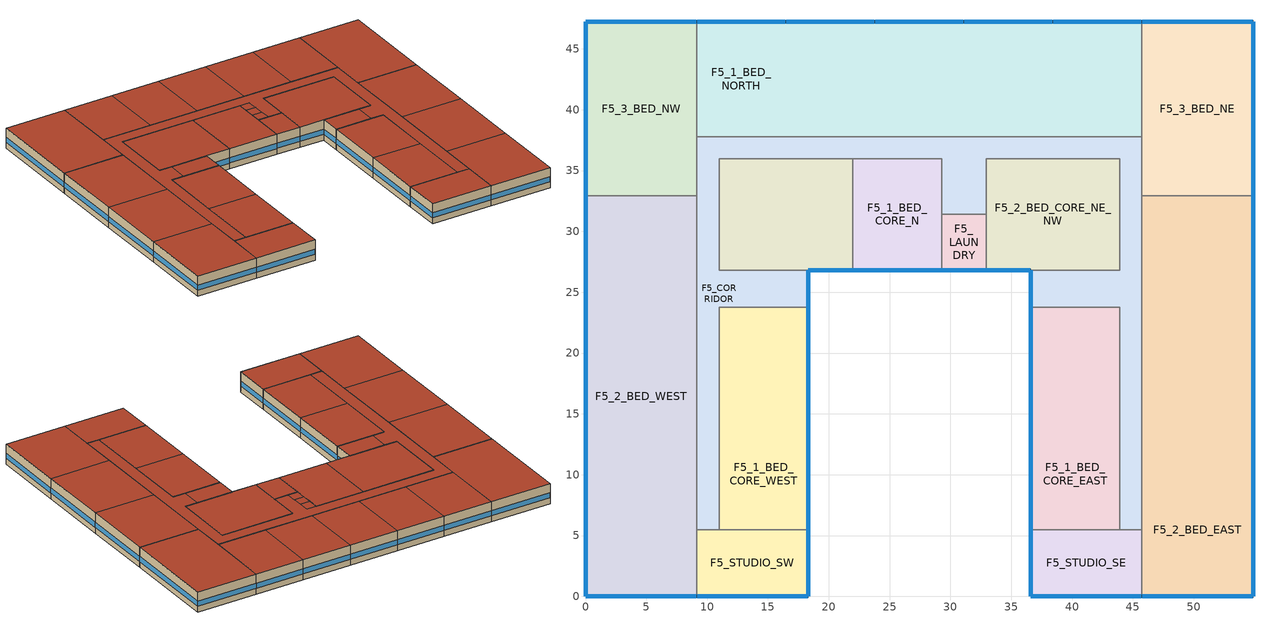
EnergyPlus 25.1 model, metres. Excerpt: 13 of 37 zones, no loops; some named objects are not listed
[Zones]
F5_1_BED_CORE_EAST
 floor adiabatic (IntFloor): 43.89,14.63 43.89,5.49 36.58,5.49 36.58,14.63 z12.19; 43.89,23.77 43.89,14.63 36.58,14.63 36.58,23.77 z12.19
 wall outside (ExtWall_WoodFramed_Res): 36.58,23.77 36.58,14.63 36.58,5.49 z12.19:15.24
 wall to F5_CORRIDOR (IntWall_WoodFramed): 43.89,5.49 43.89,14.63 43.89,23.77 42.06,23.77 36.58,23.77 z12.19:15.24
 wall to F5_STUDIO_SE (IntWall_WoodFramed): 36.58,5.49 43.89,5.49 z12.19:15.24
 window (FixedAndOperableWindow_Res): 36.58,14.61 36.58,5.51 / 36.58,23.75 36.58,14.66 z13.09:13.86
 roof outside (FlatRoof_WoodFramingAndOther_Res): 43.89,5.49 43.89,14.63 36.58,14.63 36.58,5.49 z15.24; 43.89,14.63 43.89,23.77 36.58,23.77 36.58,14.63 z15.24
F5_1_BED_CORE_N
 floor adiabatic (IntFloor): 29.26,35.97 29.26,26.82 21.95,26.82 21.95,35.97 z12.19
 wall outside (ExtWall_WoodFramed_Res): 21.95,26.82 29.26,26.82 z12.19:15.24
 wall to F5_CORRIDOR (IntWall_WoodFramed): 29.26,31.39 29.26,32.92 29.26,34.44 29.26,35.97 21.95,35.97 z12.19:15.24
 wall to F5_2_BED_CORE_NE_NW (IntWall_WoodFramed): 21.95,35.97 21.95,26.82 z12.19:15.24
 wall to F5_LAUNDRY (IntWall_WoodFramed): 29.26,26.82 29.26,31.39 z12.19:15.24
 window (FixedAndOperableWindow_Res): 21.97,26.82 29.24,26.82 z13.09:13.86
 roof outside (FlatRoof_WoodFramingAndOther_Res): 29.26,26.82 29.26,35.97 21.95,35.97 21.95,26.82 z15.24
F5_1_BED_CORE_WEST
 floor adiabatic (IntFloor): 18.29,14.63 18.29,5.49 10.97,5.49 10.97,14.63 z12.19; 18.29,23.77 18.29,14.63 10.97,14.63 10.97,23.77 z12.19
 wall outside (ExtWall_WoodFramed_Res): 18.29,5.49 18.29,14.63 18.29,23.77 z12.19:15.24
 wall to F5_STUDIO_SW (IntWall_WoodFramed): 10.97,5.49 18.29,5.49 z12.19:15.24
 wall to F5_CORRIDOR (IntWall_WoodFramed): 18.29,23.77 12.8,23.77 10.97,23.77 10.97,14.63 10.97,5.49 z12.19:15.24
 window (FixedAndOperableWindow_Res): 18.29,5.51 18.29,14.61 / 18.29,14.66 18.29,23.75 z13.09:13.86
 roof outside (FlatRoof_WoodFramingAndOther_Res): 18.29,5.49 18.29,14.63 10.97,14.63 10.97,5.49 z15.24; 18.29,14.63 18.29,23.77 10.97,23.77 10.97,14.63 z15.24
F5_1_BED_NORTH
 floor adiabatic (IntFloor): 16.46,47.24 16.46,37.8 9.14,37.8 9.14,47.24 z12.19; 38.4,47.24 38.4,37.8 31.09,37.8 31.09,47.24 z12.19; 31.09,47.24 31.09,37.8 23.77,37.8 23.77,47.24 z12.19; 45.72,47.24 45.72,37.8 38.4,37.8 38.4,47.24 z12.19; 23.77,47.24 23.77,37.8 16.46,37.8 16.46,47.24 z12.19
 wall outside (ExtWall_WoodFramed_Res): 45.72,47.24 38.4,47.24 31.09,47.24 23.77,47.24 16.46,47.24 9.14,47.24 z12.19:15.24
 wall to F5_3_BED_NW (IntWall_WoodFramed): 9.14,47.24 9.14,37.8 z12.19:15.24
 wall to F5_CORRIDOR (IntWall_WoodFramed): 9.14,37.8 16.46,37.8 23.77,37.8 31.09,37.8 38.4,37.8 45.72,37.8 z12.19:15.24
 wall to F5_3_BED_NE (IntWall_WoodFramed): 45.72,37.8 45.72,47.24 z12.19:15.24
 window (FixedAndOperableWindow_Res): 16.43,47.24 9.17,47.24 / 38.38,47.24 31.11,47.24 / 31.06,47.24 23.8,47.24 / 45.69,47.24 38.43,47.24 / 23.75,47.24 16.48,47.24 z13.09:13.86
 roof outside (FlatRoof_WoodFramingAndOther_Res): 16.46,37.8 16.46,47.24 9.14,47.24 9.14,37.8 z15.24; 38.4,37.8 38.4,47.24 31.09,47.24 31.09,37.8 z15.24; 31.09,37.8 31.09,47.24 23.77,47.24 23.77,37.8 z15.24; 45.72,37.8 45.72,47.24 38.4,47.24 38.4,37.8 z15.24; 23.77,37.8 23.77,47.24 16.46,47.24 16.46,37.8 z15.24
F5_2_BED_CORE_NE_NW
 floor adiabatic (IntFloor): 43.89,35.97 43.89,26.82 32.92,26.82 32.92,35.97 z12.19; 21.95,35.97 21.95,26.82 10.97,26.82 10.97,35.97 z12.19
 wall outside (ExtWall_WoodFramed_Res): 32.92,26.82 36.58,26.82 / 18.29,26.82 21.95,26.82 z12.19:15.24
 wall to F5_CORRIDOR (IntWall_WoodFramed): 36.58,26.82 42.06,26.82 43.89,26.82 43.89,35.97 32.92,35.97 32.92,31.39 / 21.95,35.97 10.97,35.97 10.97,26.82 12.8,26.82 18.29,26.82 z12.19:15.24
 wall to F5_LAUNDRY (IntWall_WoodFramed): 32.92,31.39 32.92,26.82 z12.19:15.24
 window (FixedAndOperableWindow_Res): 32.94,26.82 36.55,26.82 / 18.31,26.82 21.92,26.82 z13.09:13.85
 roof outside (FlatRoof_WoodFramingAndOther_Res): 43.89,26.82 43.89,35.97 32.92,35.97 32.92,26.82 z15.24; 21.95,26.82 21.95,35.97 10.97,35.97 10.97,26.82 z15.24
F5_2_BED_EAST
 floor adiabatic (IntFloor): 54.86,10.97 54.86,0 45.72,0 45.72,10.97 z12.19; 54.86,21.95 54.86,10.97 45.72,10.97 45.72,21.95 z12.19; 54.86,32.92 54.86,21.95 45.72,21.95 45.72,32.92 z12.19
 wall outside (ExtWall_WoodFramed_Res): 45.72,0 54.86,0 54.86,10.97 54.86,21.95 54.86,32.92 z12.19:15.24
 wall to F5_STUDIO_SE (IntWall_WoodFramed): 45.72,5.49 45.72,0 z12.19:15.24
 wall to F5_CORRIDOR (IntWall_WoodFramed): 45.72,32.92 45.72,21.95 45.72,10.97 45.72,5.49 z12.19:15.24
 wall to F5_3_BED_NE (IntWall_WoodFramed): 54.86,32.92 45.72,32.92 z12.19:15.24
 window (FixedAndOperableWindow_Res): 54.86,0.03 54.86,10.95 / 45.75,0 54.84,0 / 54.86,11 54.86,21.92 / 54.86,21.97 54.86,32.89 z13.09:13.86
 roof outside (FlatRoof_WoodFramingAndOther_Res): 54.86,0 54.86,10.97 45.72,10.97 45.72,0 z15.24; 54.86,10.97 54.86,21.95 45.72,21.95 45.72,10.97 z15.24; 54.86,21.95 54.86,32.92 45.72,32.92 45.72,21.95 z15.24
F5_2_BED_WEST
 floor adiabatic (IntFloor): 9.14,21.95 9.14,10.97 0,10.97 0,21.95 z12.19; 9.14,10.97 9.14,0 0,0 0,10.97 z12.19; 9.14,32.92 9.14,21.95 0,21.95 0,32.92 z12.19
 wall outside (ExtWall_WoodFramed_Res): 0,32.92 0,21.95 0,10.97 0,0 9.14,0 z12.19:15.24
 wall to F5_CORRIDOR (IntWall_WoodFramed): 9.14,5.49 9.14,10.97 9.14,21.95 9.14,32.92 z12.19:15.24
 wall to F5_STUDIO_SW (IntWall_WoodFramed): 9.14,0 9.14,5.49 z12.19:15.24
 wall to F5_3_BED_NW (IntWall_WoodFramed): 9.14,32.92 0,32.92 z12.19:15.24
 window (FixedAndOperableWindow_Res): 0,21.92 0,11 / 0,10.95 0,0.03 / 0.03,0 9.12,0 / 0,32.89 0,21.97 z13.09:13.86
 roof outside (FlatRoof_WoodFramingAndOther_Res): 9.14,10.97 9.14,21.95 0,21.95 0,10.97 z15.24; 9.14,0 9.14,10.97 0,10.97 0,0 z15.24; 9.14,21.95 9.14,32.92 0,32.92 0,21.95 z15.24
F5_3_BED_NE
 floor adiabatic (IntFloor): 54.86,47.24 54.86,32.92 45.72,32.92 45.72,47.24 z12.19
 wall outside (ExtWall_WoodFramed_Res): 54.86,32.92 54.86,47.24 45.72,47.24 z12.19:15.24
 wall to F5_CORRIDOR (IntWall_WoodFramed): 45.72,37.8 45.72,32.92 z12.19:15.24
 window (FixedAndOperableWindow_Res): 54.86,32.94 54.86,47.22 / 54.84,47.24 45.75,47.24 z13.09:13.86
 roof outside (FlatRoof_WoodFramingAndOther_Res): 54.86,32.92 54.86,47.24 45.72,47.24 45.72,32.92 z15.24
F5_3_BED_NW
 floor adiabatic (IntFloor): 9.14,47.24 9.14,32.92 0,32.92 0,47.24 z12.19
 wall outside (ExtWall_WoodFramed_Res): 9.14,47.24 0,47.24 0,32.92 z12.19:15.24
 wall to F5_CORRIDOR (IntWall_WoodFramed): 9.14,32.92 9.14,37.8 z12.19:15.24
 window (FixedAndOperableWindow_Res): 9.12,47.24 0.03,47.24 / 0,47.22 0,32.94 z13.09:13.86
 roof outside (FlatRoof_WoodFramingAndOther_Res): 9.14,32.92 9.14,47.24 0,47.24 0,32.92 z15.24
F5_CORRIDOR
 floor adiabatic (IntFloor): 30.78,32.92 30.78,31.39 29.26,31.39 29.26,32.92 z12.19; 45.72,37.8 45.72,5.49 43.89,5.49 43.89,23.77 42.06,23.77 42.06,26.82 43.89,26.82 43.89,35.97 32.92,35.97 32.92,31.39 30.78,31.39 30.78,35.97 10.97,35.97 10.97,26.82 12.8,26.82 12.8,23.77 10.97,23.77 10.97,5.49 9.14,5.49 9.14,37.8 z12.19; 30.78,35.97 30.78,34.44 29.26,34.44 29.26,35.97 z12.19; 30.78,34.44 30.78,32.92 29.26,32.92 29.26,34.44 z12.19; 18.29,26.82 18.29,23.77 12.8,23.77 12.8,26.82 z12.19; 42.06,26.82 42.06,23.77 36.58,23.77 36.58,26.82 z12.19
 wall outside (ExtWall_WoodFramed_Res): 18.29,23.77 18.29,26.82 / 36.58,26.82 36.58,23.77 z12.19:15.24
 wall to F5_LAUNDRY (IntWall_WoodFramed): 29.26,31.39 30.78,31.39 32.92,31.39 z12.19:15.24
 wall to F5_STUDIO_SW (IntWall_WoodFramed): 9.14,5.49 10.97,5.49 z12.19:15.24
 wall to F5_STUDIO_SE (IntWall_WoodFramed): 43.89,5.49 45.72,5.49 z12.19:15.24
 window (FixedAndOperableWindow_Res): 18.29,23.8 18.29,26.8 / 36.58,26.8 36.58,23.8 z13.09:13.86
 roof outside (FlatRoof_WoodFramingAndOther_Res): 30.78,31.39 30.78,32.92 29.26,32.92 29.26,31.39 z15.24; 45.72,5.49 45.72,37.8 9.14,37.8 9.14,5.49 10.97,5.49 10.97,23.77 12.8,23.77 12.8,26.82 10.97,26.82 10.97,35.97 30.78,35.97 30.78,31.39 32.92,31.39 32.92,35.97 43.89,35.97 43.89,26.82 42.06,26.82 42.06,23.77 43.89,23.77 43.89,5.49 z15.24; 30.78,34.44 30.78,35.97 29.26,35.97 29.26,34.44 z15.24; 30.78,32.92 30.78,34.44 29.26,34.44 29.26,32.92 z15.24; 18.29,23.77 18.29,26.82 12.8,26.82 12.8,23.77 z15.24; 42.06,23.77 42.06,26.82 36.58,26.82 36.58,23.77 z15.24
F5_LAUNDRY
 floor adiabatic (IntFloor): 32.92,31.39 32.92,26.82 29.26,26.82 29.26,31.39 z12.19
 wall outside (ExtWall_WoodFramed_Res): 29.26,26.82 32.92,26.82 z12.19:15.24
 window (FixedAndOperableWindow_Res): 29.29,26.82 32.89,26.82 z13.09:13.85
 roof outside (FlatRoof_WoodFramingAndOther_Res): 32.92,26.82 32.92,31.39 29.26,31.39 29.26,26.82 z15.24
F5_STUDIO_SE
 floor adiabatic (IntFloor): 45.72,5.49 45.72,0 36.58,0 36.58,5.49 z12.19
 wall outside (ExtWall_WoodFramed_Res): 36.58,5.49 36.58,0 45.72,0 z12.19:15.24
 window (FixedAndOperableWindow_Res): 36.6,0 45.69,0 / 36.58,5.46 36.58,0.03 z13.09:13.86
 roof outside (FlatRoof_WoodFramingAndOther_Res): 45.72,0 45.72,5.49 36.58,5.49 36.58,0 z15.24
F5_STUDIO_SW
 floor adiabatic (IntFloor): 18.29,5.49 18.29,0 9.14,0 9.14,5.49 z12.19
 wall outside (ExtWall_WoodFramed_Res): 9.14,0 18.29,0 18.29,5.49 z12.19:15.24
 window (FixedAndOperableWindow_Res): 9.17,0 18.26,0 / 18.29,0.03 18.29,5.46 z13.09:13.86
 roof outside (FlatRoof_WoodFramingAndOther_Res): 18.29,0 18.29,5.49 9.14,5.49 9.14,0 z15.24
[Building]
ApartmentMidRise: North Axis {deg}=0; Loads Convergence Tolerance Value {W}=0.5; Temperature Convergence Tolerance Value {deltaC}=0.5; Solar Distribution=FullExterior; Maximum Number of Warmup Days=50
[Site:Location]
RIVERSIDE: Latitude {deg}=38.58; Longitude {deg}=-121.49; Time Zone {hr}=-8; Elevation {m}=245.0592
[SizingPeriod:DesignDay] Day of Month=21; Day Type=SummerDesignDay; Dry-Bulb Temperature Range Modifier Type=DefaultMultipliers; Humidity Condition Type=WetBulb; Barometric Pressure {Pa}=98388; Wind Speed {m/s}=2.1; Wind Direction {deg}=270; Rain Indicator=No; Snow Indicator=No; Daylight Saving Time Indicator=No; Solar Model Indicator=ASHRAETau
Name | Month | Maximum Dry-Bulb Temperature {C} | Daily Dry-Bulb Temperature Range {deltaC} | Wetbulb or DewPoint at Maximum Dry-Bulb {C} | ASHRAE Clear Sky Optical Depth for Beam Irradiance (taub) | ASHRAE Clear Sky Optical Depth for Diffuse Irradiance (taud)
RIVERSIDE  August .4% Condns DB=>MCWB | 8 | 40.2 | 16.2 | 20.8 | 0.367 | 2.46
RIVERSIDE  July .4% Condns DB=>MCWB | 7 | 39.7 | 15.6 | 21.2 | 0.383 | 2.428
RIVERSIDE  June .4% Condns DB=>MCWB | 6 | 38.4 | 14.8 | 19.7 | 0.362 | 2.423
RIVERSIDE  November .4% Condns DB=>MCWB | 11 | 32.8 | 14 | 14.7 | 0.305 | 2.582
[Site:WaterMainsTemperature]
Calculation Method=Schedule; Temperature Schedule=WaterMainCZ10
[Material]
Name | Roughness | Thickness {m} | Conductivity {W/m-K} | Density {kg/m3} | Specific Heat {J/kg-K} | Thermal Absorptance | Solar Absorptance | Visible Absorptance
Gypsum Board - 5/8 in. | MediumRough | 0.016002 | 0.158656 | 640.739 | 1130.436 | 0.9 | 0.7 | 0.8
Metal Standing Seam - 1/16 in. | Smooth | 0.0015875 | 15.363 | 7820.53 | 502.416 | 0.85 | 0.92 | 0.85
Stucco - 7/8 in. | MediumRough | 0.022352 | 0.700948 | 1855.1 | 837.36 | 0.9 | 0.7 | 0.8
Concrete - 140 lb/ft3 - 4 in. | MediumRough | 0.1016 | 1.9514 | 2239.06 | 921.096 | 0.9 | 0.7 | 0.8
Carpet - 3/4 in. | Smooth | 0.01905 | 0.0455183 | 288.332 | 1381.644 | 0.9 | 0.7 | 0.8
Metal Deck - 1/16 in. | MediumRough | 0.0015875 | 45.3452 | 7820.53 | 502.416 | 0.9 | 0.7 | 0.8
Built-up roofing | Rough | 0.0002413 | 0.023072 | 17940.7 | 6.10864e+06 | 0.9 | 0.7 | 0.8
FlatRoof_WoodFramingAndOther_Res Insulation | Smooth | 0.137128 | 0.0230188 | 16.0185 | 1130.436 | 0.9 | 0.7 | 0.8
Air - Wood Wall Framing 2*6 - 16 in. OC | Smooth | 0.1397 | 0.0339 | 50.775 | 1205.61 | 0.9 | 0.7 | 0.7
ExtWall_WoodFramed_Res Insulation | Smooth | 0.0652955 | 0.0230188 | 16.0185 | 1130.436 | 0.9 | 0.7 | 0.7
[WindowMaterial:SimpleGlazingSystem]
FixedAndOperableWindow_Res Material: U-Factor {W/m2-K}=1.93061; Solar Heat Gain Coefficient=0.2275; Visible Transmittance=0.42
[Construction]
IntFloor: Metal Deck - 1/16 in., Concrete - 140 lb/ft3 - 4 in., Carpet - 3/4 in.
FixedAndOperableWindow_Res: FixedAndOperableWindow_Res Material
FlatRoof_WoodFramingAndOther_Res: Built-up roofing, Metal Standing Seam - 1/16 in., FlatRoof_WoodFramingAndOther_Res Insulation, Gypsum Board - 5/8 in.
IntWall_WoodFramed: Gypsum Board - 5/8 in., Air - Wood Wall Framing 2*6 - 16 in. OC, Gypsum Board - 5/8 in.
ExtWall_WoodFramed_Res: Stucco - 7/8 in., ExtWall_WoodFramed_Res Insulation, Air - Wood Wall Framing 2*6 - 16 in. OC, Gypsum Board - 5/8 in.
[InternalMass] Construction=IntWall_WoodFramed
Name | Zone or ZoneList | Surface Area {m2}
Merged Surface 774 - Surface 774 Reversed | F5_1_Bed_Core_East | 22.2967
Merged Surface 847 - Surface 847 Reversed | F5_1_Bed_Core_West | 22.2967
Merged Surface 715 - Surface 715 Reversed; Merged Surface 728 - Surface 728 Reversed; Merged Surface 731 - Surface 731 Reversed; Merged Surface 920 - Surface 920 Reversed | F5_1_Bed_North | 28.7999
Merged Surface 1030 - Surface 1030 Reversed; Merged Surface 881 - Surface 881 Reversed | F5_2_Bed_East | 27.8709
Merged Surface 831 - Surface 831 Reversed; Merged Surface 859 - Surface 859 Reversed | F5_2_Bed_West | 27.8709
Merged Surface 680 - Surface 680 Reversed; Merged Surface 690 - Surface 690 Reversed; Merged Surface 694 - Surface 694 Reversed; Merged Surface 756 - Surface 756 Reversed; Merged Surface 758 - Surface 758 Reversed | F5_Corridor | 4.645152
Merged Surface 681 - Surface 681 Reversed | F5_Corridor | 4.64515
Merged Surface 704 - Surface 704 Reversed; Merged Surface 709 - Surface 709 Reversed | F5_Corridor | 9.290304
[Zone] Type=1; Multiplier=1; Ceiling Height {m}=autocalculate; Volume {m3}=autocalculate; Part of Total Floor Area=Yes
Name | Floor Area {m2}
F5_CORRIDOR | 239.713
F5_1_BED_CORE_EAST; F5_1_BED_CORE_WEST | 133.793
F5_1_BED_CORE_N | 66.8967
F5_1_BED_NORTH | 345.633
F5_2_BED_CORE_NE_NW | 200.69
F5_2_BED_EAST; F5_2_BED_WEST | 301.035
F5_3_BED_NE; F5_3_BED_NW | 131.006
F5_STUDIO_SE; F5_STUDIO_SW | 50.1723
F5_LAUNDRY | 16.7244
[ZoneList]
ZL_Corridor_Area: F1_CORRIDOR, F2_4_CORRIDOR, F5_CORRIDOR
ZL_Retail_Sales_Area_Retail_Merchandise_Sales: F1_RETAIL_NE, F1_RETAIL_N_NW, F1_RETAIL_SE, F1_RETAIL_SW
ZL_High_Rise_Residential_Living_Spaces: F2_4_1_BED_CORE_EAST, F2_4_1_BED_CORE_N, F2_4_1_BED_CORE_WEST, F2_4_1_BED_NORTH, F2_4_2_BED_CORE_NE_NW, F2_4_2_BED_EAST, F2_4_2_BED_WEST, F2_4_3_BED_NE, F2_4_3_BED_NW, F2_4_STUDIO_SE, F2_4_STUDIO_SW, F5_1_BED_CORE_EAST, F5_1_BED_CORE_N, F5_1_BED_CORE_WEST, F5_1_BED_NORTH, F5_2_BED_CORE_NE_NW, F5_2_BED_EAST, F5_2_BED_WEST, F5_3_BED_NE, F5_3_BED_NW, F5_STUDIO_SE, F5_STUDIO_SW
ZL_Laundry_Area: F2_4_LAUNDRY, F5_LAUNDRY
[People] Number of People Calculation Method=People/Area; Fraction Radiant=0.3; Sensible Heat Fraction=autocalculate; Carbon Dioxide Generation Rate {m3/s-W}=3.82e-08; Enable ASHRAE 55 Comfort Warnings=No; Mean Radiant Temperature Calculation Type=EnclosureAveraged; Clothing Insulation Calculation Method=ClothingInsulationSchedule; Cold Stress Temperature Threshold {C}=15.56; Heat Stress Temperature Threshold {C}=30
Name | Zone or ZoneList or Space or SpaceList | Number of People Schedule | People per Floor Area {person/m2} | Activity Level Schedule
People_Corridor_Area | ZL_Corridor_Area | ApartmentMidRiseResidentialCommonOccupancy | 0.107639 | CommonAreaPeopleActivityLevel
People_Retail_Sales_Area_Retail_Merchandise_Sales | ZL_Retail_Sales_Area_Retail_Merchandise_Sales | ApartmentMidRiseRetailOccupancy | 0.179399 | RetailSalePeopleActivityLevel
People_High_Rise_Residential_Living_Spaces | ZL_High_Rise_Residential_Living_Spaces | ApartmentMidRiseResidentialLivingOccupancy | 0.0538196 | ResidentialSpcPeopleActivityLevel
People_Laundry_Area | ZL_Laundry_Area | ApartmentMidRiseResidentialCommonOccupancy | 0.107639 | CommonAreaPeopleActivityLevel
[Lights] Design Level Calculation Method=Watts/Area; Return Air Fraction=0; Fraction Radiant=0.58; Fraction Visible=0; Fraction Replaceable=1; Return Air Fraction Calculated from Plenum Temperature=No; Return Air Fraction Function of Plenum Temperature Coefficient 1=0; Return Air Fraction Function of Plenum Temperature Coefficient 2 {1/K}=0
Name | Zone or ZoneList or Space or SpaceList | Schedule | Watts per Floor Area {W/m2}
Lights_Corridor_Area | ZL_Corridor_Area | ApartmentMidRiseResidentialCommonLights | 4.30556
Lights_Retail_Sales_Area_Retail_Merchandise_Sales | ZL_Retail_Sales_Area_Retail_Merchandise_Sales | ApartmentMidRiseRetailLights | 10.2257
Lights_High_Rise_Residential_Living_Spaces | ZL_High_Rise_Residential_Living_Spaces | ApartmentMidRiseResidentialLivingLights | 8.50349
Lights_Laundry_Area | ZL_Laundry_Area | ApartmentMidRiseResidentialCommonLights | 4.84376
[ElectricEquipment] Design Level Calculation Method=Watts/Area; Fraction Latent=0; Fraction Radiant=0.2; Fraction Lost=0
Name | Zone or ZoneList or Space or SpaceList | Schedule | Watts per Floor Area {W/m2}
Equip_ZL_Retail_Sales_Area_Retail_Merchandise_Sales | ZL_Retail_Sales_Area_Retail_Merchandise_Sales | ApartmentMidRiseRetailElecEquipment | 7.53474
Equip_ZL_High_Rise_Residential_Living_Spaces | ZL_High_Rise_Residential_Living_Spaces | ApartmentMidRiseResidentialLivingElecEquipment | 5.38196
Equip_ZL_Laundry_Area | ZL_Laundry_Area | ApartmentMidRiseResidentialCommonElecEquipment | 32.2917
[ZoneInfiltration:DesignFlowRate] Design Flow Rate Calculation Method=AirChanges/Hour; Constant Term Coefficient=1; Temperature Term Coefficient=0; Velocity Term Coefficient=0.224052; Velocity Squared Term Coefficient=0; Density Basis=Outdoor
Name | Zone or ZoneList or Space or SpaceList | Schedule | Air Changes per Hour {1/hr}
Infil_F5_CORRIDOR | F5_CORRIDOR | ApartmentMidRiseResidentialCommonInfiltration | 7
Infil_F5_1_BED_CORE_EAST | F5_1_BED_CORE_EAST | ApartmentMidRiseResidentialLivingInfiltration | 2.3
Infil_F5_1_BED_CORE_N | F5_1_BED_CORE_N | ApartmentMidRiseResidentialLivingInfiltration | 2.3
Infil_F5_1_BED_CORE_WEST | F5_1_BED_CORE_WEST | ApartmentMidRiseResidentialLivingInfiltration | 2.3
Infil_F5_1_BED_NORTH | F5_1_BED_NORTH | ApartmentMidRiseResidentialLivingInfiltration | 2.3
Infil_F5_2_BED_CORE_NE_NW | F5_2_BED_CORE_NE_NW | ApartmentMidRiseResidentialLivingInfiltration | 2.3
Infil_F5_2_BED_EAST | F5_2_BED_EAST | ApartmentMidRiseResidentialLivingInfiltration | 2.3
Infil_F5_2_BED_WEST | F5_2_BED_WEST | ApartmentMidRiseResidentialLivingInfiltration | 2.3
Infil_F5_3_BED_NE | F5_3_BED_NE | ApartmentMidRiseResidentialLivingInfiltration | 2.3
Infil_F5_3_BED_NW | F5_3_BED_NW | ApartmentMidRiseResidentialLivingInfiltration | 2.3
Infil_F5_STUDIO_SE | F5_STUDIO_SE | ApartmentMidRiseResidentialLivingInfiltration | 2.3
Infil_F5_STUDIO_SW | F5_STUDIO_SW | ApartmentMidRiseResidentialLivingInfiltration | 2.3
Infil_F5_LAUNDRY | F5_LAUNDRY | ApartmentMidRiseResidentialCommonInfiltration | 7
[Exterior:Lights] Control Option=AstronomicalClock
Name | Schedule | Design Level {W}
ExtLights_Motion_ApartmentMidRise | ApartmentMidRiseExtLightingMotionCtrl | 2229.97
ExtLights_NonMotion_ApartmentMidRise | ApartmentMidRiseExtLightingNonMotionCtrl | 1367.71
[Exterior:FuelEquipment]
Elevator_ApartmentMidRise: Fuel Use Type=Electricity; Schedule=ApartmentMidRiseElevator; Design Level {W}=4360.9
[Sizing:Plant] Loop Type=Heating; Design Loop Exit Temperature {C}=57.2222; Loop Design Temperature Difference {deltaC}=44.4444; Sizing Option=NonCoincident; Zone Timesteps in Averaging Window=1; Coincident Sizing Factor Mode=None
Nonresidential Elec DHW System; Nonresidential Gas DHW System
[ZoneControl:Thermostat] Temperature Difference Between Cutout And Setpoint {deltaC}=0
Name | Zone or ZoneList | Control Type Schedule | Control 1
ZC_ZL_Corridor_Area | ZL_Corridor_Area | ZL_Corridor_Area Thermostat Schedule | TSDSP_ZL_Corridor_Area
ZC_ZL_Retail_Sales_Area_Retail_Merchandise_Sales | ZL_Retail_Sales_Area_Retail_Merchandise_Sales | ZL_Retail_Sales_Area_Retail_Merchandise_Sales Thermostat Schedule | TSDSP_ZL_Retail_Sales_Area_Retail_Merchandise_Sales
ZC_ZL_High_Rise_Residential_Living_Spaces | ZL_High_Rise_Residential_Living_Spaces | ZL_High_Rise_Residential_Living_Spaces Thermostat Schedule | TSDSP_ZL_High_Rise_Residential_Living_Spaces
ZC_ZL_Laundry_Area | ZL_Laundry_Area | ZL_Laundry_Area Thermostat Schedule | TSDSP_ZL_Laundry_Area
[ThermostatSetpoint:DualSetpoint]
Name | Heating Setpoint Temperature Schedule | Cooling Setpoint Temperature Schedule
TSDSP_ZL_Corridor_Area; TSDSP_ZL_Laundry_Area | ApartmentMidRiseResidentialCommonHtgSetpt | ApartmentMidRiseResidentialCommonClgSetpt
TSDSP_ZL_Retail_Sales_Area_Retail_Merchandise_Sales | ApartmentMidRiseRetailHtgSetpt | ApartmentMidRiseRetailClgSetpt
TSDSP_ZL_High_Rise_Residential_Living_Spaces | ApartmentMidRiseResidentialLivingHtgSetpt | ApartmentMidRiseResidentialLivingClgSetpt
[Fan:ZoneExhaust]
Thermal Zone: Parking Garage PropExhFan: Availability Schedule=ApartmentMidRiseResidentialCommonHVACAvail; Fan Total Efficiency=0.6045; Pressure Rise {Pa}=92.9074; Maximum Flow Rate {m3/s}=9.8755; Flow Fraction Schedule=Always On Discrete; System Availability Manager Coupling Mode=Decoupled; Balanced Exhaust Fraction Schedule=Always On Discrete
[AvailabilityManager:Scheduled]
Name | Schedule
Business Center OACtrl OA System Availability Manager; F1 Corridor OACtrl OA System Availability Manager; F1 Mechanical OACtrl OA System Availability Manager; F2-4 Corridor OACtrl OA System Availability Manager; F2-4 Laundry OACtrl OA System Availability Manager; F5 Corridor OACtrl OA System Availability Manager; F5 Laundry OACtrl OA System Availability Manager; Fitness Center OACtrl OA System Availability Manager; Leasing Office OACtrl OA System Availability Manager; Lounge OACtrl OA System Availability Manager; PropVentOnlyAirSys OACtrl OA System Availability Manager; PropVentOnlyAirSys OACtrl-10 OA System Availability Manager; PropVentOnlyAirSys OACtrl-11 OA System Availability Manager; PropVentOnlyAirSys OACtrl-12 OA System Availability Manager; PropVentOnlyAirSys OACtrl-13 OA System Availability Manager; PropVentOnlyAirSys OACtrl-14 OA System Availability Manager; PropVentOnlyAirSys OACtrl-15 OA System Availability Manager; PropVentOnlyAirSys OACtrl-16 OA System Availability Manager; PropVentOnlyAirSys OACtrl-17 OA System Availability Manager; PropVentOnlyAirSys OACtrl-18 OA System Availability Manager; PropVentOnlyAirSys OACtrl-19 OA System Availability Manager; PropVentOnlyAirSys OACtrl-2 OA System Availability Manager; PropVentOnlyAirSys OACtrl-20 OA System Availability Manager; PropVentOnlyAirSys OACtrl-21 OA System Availability Manager; PropVentOnlyAirSys OACtrl-22 OA System Availability Manager; PropVentOnlyAirSys OACtrl-3 OA System Availability Manager; PropVentOnlyAirSys OACtrl-4 OA System Availability Manager; PropVentOnlyAirSys OACtrl-5 OA System Availability Manager; PropVentOnlyAirSys OACtrl-6 OA System Availability Manager; PropVentOnlyAirSys OACtrl-7 OA System Availability Manager; PropVentOnlyAirSys OACtrl-8 OA System Availability Manager; PropVentOnlyAirSys OACtrl-9 OA System Availability Manager; Retail OACtrl-1 OA System Availability Manager; Retail OACtrl-2 OA System Availability Manager; Retail OACtrl-3 OA System Availability Manager; Retail OACtrl-4 OA System Availability Manager | Always On Discrete
PropVentOnlyAirSys Availability Manager; PropVentOnlyAirSys-10 Availability Manager; PropVentOnlyAirSys-11 Availability Manager; PropVentOnlyAirSys-12 Availability Manager; PropVentOnlyAirSys-13 Availability Manager; PropVentOnlyAirSys-14 Availability Manager; PropVentOnlyAirSys-15 Availability Manager; PropVentOnlyAirSys-16 Availability Manager; PropVentOnlyAirSys-17 Availability Manager; PropVentOnlyAirSys-18 Availability Manager; PropVentOnlyAirSys-19 Availability Manager; PropVentOnlyAirSys-2 Availability Manager; PropVentOnlyAirSys-20 Availability Manager; PropVentOnlyAirSys-21 Availability Manager; PropVentOnlyAirSys-22 Availability Manager; PropVentOnlyAirSys-3 Availability Manager; PropVentOnlyAirSys-4 Availability Manager; PropVentOnlyAirSys-5 Availability Manager; PropVentOnlyAirSys-6 Availability Manager; PropVentOnlyAirSys-7 Availability Manager; PropVentOnlyAirSys-8 Availability Manager; PropVentOnlyAirSys-9 Availability Manager | ApartmentMidRiseResidentialLivingHVACAvail
[Schedule:Constant]
Always On Discrete: On Off Limits, 1
[Schedule:Day:Hourly]
ResidentialSpcPeopleActivityLevelWD; ResidentialSpcPeopleActivityLevelSat; ResidentialSpcPeopleActivityLevelSun: Activity Level, 110, 110, 110, 110, 110, 110, 110, 130, 130, 130, 130, 140, 140, 140, 140, 140, 110, 110, 110, 110, 110, 110, 110, 110
RetailSalePeopleActivityLevelWD; RetailSalePeopleActivityLevelSat; RetailSalePeopleActivityLevelSun: Activity Level, 131.9, 131.9, 131.9, 131.9, 131.9, 131.9, 131.9, 131.9, 131.9, 131.9, 131.9, 131.9, 131.9, 131.9, 131.9, 131.9, 131.9, 131.9, 131.9, 131.9, 131.9, 131.9, 131.9, 131.9
CommonAreaPeopleActivityLevelWD; CommonAreaPeopleActivityLevelSat; CommonAreaPeopleActivityLevelSun: Activity Level, 146.5, 146.5, 146.5, 146.5, 146.5, 146.5, 146.5, 146.5, 146.5, 146.5, 146.5, 146.5, 146.5, 146.5, 146.5, 146.5, 146.5, 146.5, 146.5, 146.5, 146.5, 146.5, 146.5, 146.5
ApartmentMidRiseResidentialLivingOccupancyWD; ApartmentMidRiseResidentialLivingOccupancySat; ApartmentMidRiseResidentialLivingOccupancySun: Fraction, 0.9, 0.9, 0.9, 0.9, 0.9, 0.9, 0.7, 0.4, 0.4, 0.2, 0.2, 0.2, 0.2, 0.2, 0.2, 0.3, 0.5, 0.5, 0.5, 0.7, 0.7, 0.8, 0.9, 0.9
ApartmentMidRiseResidentialLivingLightsWD; ApartmentMidRiseResidentialLivingLightsSat; ApartmentMidRiseResidentialLivingLightsSun; ApartmentMidRiseResidentialLivingElecEquipmentWD; ApartmentMidRiseResidentialLivingElecEquipmentSat; ApartmentMidRiseResidentialLivingElecEquipmentSun; ApartmentMidRiseResidentialCommonOccupancyWD; ApartmentMidRiseResidentialCommonOccupancySat; ApartmentMidRiseResidentialCommonOccupancySun; ApartmentMidRiseResidentialCommonElecEquipmentWD; ApartmentMidRiseResidentialCommonElecEquipmentSat; ApartmentMidRiseResidentialCommonElecEquipmentSun: Fraction, 0.1, 0.1, 0.1, 0.1, 0.1, 0.3, 0.45, 0.45, 0.45, 0.45, 0.3, 0.3, 0.3, 0.3, 0.3, 0.3, 0.3, 0.3, 0.6, 0.8, 0.9, 0.8, 0.6, 0.3
ApartmentMidRiseResidentialLivingHVACAvailWD; ApartmentMidRiseResidentialLivingHVACAvailSat; ApartmentMidRiseResidentialLivingHVACAvailSun; ApartmentMidRiseResidentialCommonHVACAvailWD; ApartmentMidRiseResidentialCommonHVACAvailSat; ApartmentMidRiseResidentialCommonHVACAvailSun: OnOff, 1, 1, 1, 1, 1, 1, 1, 1, 1, 1, 1, 1, 1, 1, 1, 1, 1, 1, 1, 1, 1, 1, 1, 1
ApartmentMidRiseResidentialLivingHtgSetptWD; ApartmentMidRiseResidentialLivingHtgSetptSat; ApartmentMidRiseResidentialLivingHtgSetptSun; ApartmentMidRiseResidentialCommonHtgSetptWD; ApartmentMidRiseResidentialCommonHtgSetptSat; ApartmentMidRiseResidentialCommonHtgSetptSun: Temperature, 20, 20, 20, 20, 20, 20, 20, 20, 20, 20, 20, 20, 20, 20, 20, 20, 20, 20, 20, 20, 20, 20, 20, 20
ApartmentMidRiseResidentialLivingClgSetptWD; ApartmentMidRiseResidentialLivingClgSetptSat; ApartmentMidRiseResidentialLivingClgSetptSun; ApartmentMidRiseResidentialCommonClgSetptWD; ApartmentMidRiseResidentialCommonClgSetptSat; ApartmentMidRiseResidentialCommonClgSetptSun: Temperature, 25.56, 25.56, 25.56, 25.56, 25.56, 25.56, 25.56, 25.56, 25.56, 25.56, 25.56, 25.56, 25.56, 25.56, 25.56, 25.56, 25.56, 25.56, 25.56, 25.56, 25.56, 25.56, 25.56, 25.56
ApartmentMidRiseResidentialLivingInfiltrationWD; ApartmentMidRiseResidentialLivingInfiltrationSat; ApartmentMidRiseResidentialLivingInfiltrationSun; ApartmentMidRiseResidentialCommonLightsWD; ApartmentMidRiseResidentialCommonLightsSat; ApartmentMidRiseResidentialCommonLightsSun; ApartmentMidRiseExtLightingNonMotionCtrlWD; ApartmentMidRiseExtLightingNonMotionCtrlSat; ApartmentMidRiseExtLightingNonMotionCtrlSun: Fraction, 1, 1, 1, 1, 1, 1, 1, 1, 1, 1, 1, 1, 1, 1, 1, 1, 1, 1, 1, 1, 1, 1, 1, 1
ApartmentMidRiseResidentialCommonInfiltrationWD; ApartmentMidRiseResidentialCommonInfiltrationSat; ApartmentMidRiseResidentialCommonInfiltrationSun: Fraction, 0.25, 0.25, 0.25, 0.25, 0.25, 0.25, 0.25, 0.25, 0.25, 0.25, 0.25, 0.25, 0.25, 0.25, 0.25, 0.25, 0.25, 0.25, 0.25, 0.25, 0.25, 0.25, 0.25, 0.25
ApartmentMidRiseRetailOccupancyWD: Fraction, 0, 0, 0, 0, 0, 0, 0, 0.1, 0.2, 0.5, 0.5, 0.7, 0.7, 0.7, 0.7, 0.8, 0.7, 0.5, 0.5, 0.3, 0.3, 0, 0, 0
ApartmentMidRiseRetailOccupancySat: Fraction, 0, 0, 0, 0, 0, 0, 0, 0.1, 0.2, 0.5, 0.6, 0.8, 0.8, 0.8, 0.8, 0.8, 0.8, 0.6, 0.2, 0.2, 0.2, 0.1, 0, 0
ApartmentMidRiseRetailOccupancySun: Fraction, 0, 0, 0, 0, 0, 0, 0, 0, 0, 0.1, 0.2, 0.2, 0.4, 0.4, 0.4, 0.4, 0.4, 0.2, 0.1, 0, 0, 0, 0, 0
ApartmentMidRiseRetailLightsWD: Fraction, 0.05, 0.05, 0.05, 0.05, 0.05, 0.05, 0.05, 0.2, 0.5, 0.85, 0.85, 0.85, 0.85, 0.85, 0.85, 0.85, 0.85, 0.85, 0.55, 0.55, 0.5, 0.2, 0.05, 0.05
ApartmentMidRiseRetailLightsSat: Fraction, 0.05, 0.05, 0.05, 0.05, 0.05, 0.05, 0.05, 0.1, 0.3, 0.55, 0.85, 0.85, 0.85, 0.85, 0.85, 0.85, 0.85, 0.85, 0.5, 0.3, 0.3, 0.1, 0.05, 0.05
ApartmentMidRiseRetailLightsSun: Fraction, 0.05, 0.05, 0.05, 0.05, 0.05, 0.05, 0.05, 0.05, 0.1, 0.1, 0.4, 0.4, 0.55, 0.55, 0.55, 0.55, 0.55, 0.4, 0.2, 0.05, 0.05, 0.05, 0.05, 0.05
ApartmentMidRiseRetailElecEquipmentWD; ApartmentMidRiseRetailElecEquipmentSat: Fraction, 0.4, 0.4, 0.4, 0.4, 0.4, 0.4, 0.6, 0.6, 0.9, 0.9, 0.9, 0.9, 0.9, 0.9, 0.9, 0.9, 0.9, 0.9, 0.9, 0.6, 0.6, 0.4, 0.4, 0.4
ApartmentMidRiseRetailElecEquipmentSun: Fraction, 0.4, 0.4, 0.4, 0.4, 0.4, 0.4, 0.4, 0.4, 0.6, 0.6, 0.6, 0.9, 0.9, 0.9, 0.9, 0.9, 0.9, 0.6, 0.6, 0.4, 0.4, 0.4, 0.4, 0.4
ApartmentMidRiseRetailHtgSetptWD: Temperature, 15.56, 15.56, 15.56, 15.56, 15.56, 15.56, 21.11, 21.11, 21.11, 21.11, 21.11, 21.11, 21.11, 21.11, 21.11, 21.11, 21.11, 21.11, 21.11, 21.11, 21.11, 15.56, 15.56, 15.56
ApartmentMidRiseRetailHtgSetptSat: Temperature, 15.56, 15.56, 15.56, 15.56, 15.56, 15.56, 21.11, 21.11, 21.11, 21.11, 21.11, 21.11, 21.11, 21.11, 21.11, 21.11, 21.11, 21.11, 21.11, 21.11, 21.11, 21.11, 15.56, 15.56
ApartmentMidRiseRetailHtgSetptSun: Temperature, 15.56, 15.56, 15.56, 15.56, 15.56, 15.56, 15.56, 15.56, 21.11, 21.11, 21.11, 21.11, 21.11, 21.11, 21.11, 21.11, 21.11, 21.11, 21.11, 15.56, 15.56, 15.56, 15.56, 15.56
ApartmentMidRiseRetailClgSetptWD: Temperature, 29.44, 29.44, 29.44, 29.44, 29.44, 29.44, 23.89, 23.89, 23.89, 23.89, 23.89, 23.89, 23.89, 23.89, 23.89, 23.89, 23.89, 23.89, 23.89, 23.89, 23.89, 29.44, 29.44, 29.44
ApartmentMidRiseRetailClgSetptSat: Temperature, 29.44, 29.44, 29.44, 29.44, 29.44, 29.44, 23.89, 23.89, 23.89, 23.89, 23.89, 23.89, 23.89, 23.89, 23.89, 23.89, 23.89, 23.89, 23.89, 23.89, 23.89, 23.89, 29.44, 29.44
ApartmentMidRiseRetailClgSetptSun: Temperature, 29.44, 29.44, 29.44, 29.44, 29.44, 29.44, 29.44, 29.44, 23.89, 23.89, 23.89, 23.89, 23.89, 23.89, 23.89, 23.89, 23.89, 23.89, 23.89, 29.44, 29.44, 29.44, 29.44, 29.44
ApartmentMidRiseElevatorWD; ApartmentMidRiseElevatorSat; ApartmentMidRiseElevatorSun: Fraction, 0, 0, 0, 0, 0, 0, 0, 0.35, 0.69, 0.43, 0.37, 0.43, 0.58, 0.48, 0.37, 0.37, 0.46, 0.62, 0.2, 0.12, 0.04, 0.04, 0, 0
ApartmentMidRiseExtLightingMotionCtrlWD: Fraction, 0, 0, 0, 0, 0, 1, 1, 1, 1, 1, 1, 1, 1, 1, 1, 1, 1, 1, 1, 1, 1, 1, 0, 0
ApartmentMidRiseExtLightingMotionCtrlSat; ApartmentMidRiseExtLightingMotionCtrlSun: Fraction, 0, 0, 0, 0, 0, 1, 1, 1, 1, 1, 1, 1, 1, 1, 1, 1, 1, 1, 1, 1, 1, 1, 1, 1
ApartmentMidRiseElevatorSummer: Fraction, 0.69, 0.69, 0.69, 0.69, 0.69, 0.69, 0.69, 0.69, 0.69, 0.69, 0.69, 0.69, 0.69, 0.69, 0.69, 0.69, 0.69, 0.69, 0.69, 0.69, 0.69, 0.69, 0.69, 0.69
ApartmentMidRiseElevatorWinter: Fraction, 0, 0, 0, 0, 0, 0, 0, 0, 0, 0, 0, 0, 0, 0, 0, 0, 0, 0, 0, 0, 0, 0, 0, 0
[Schedule:Week:Daily]
CommonAreaPeopleActivityLevelWk: CommonAreaPeopleActivityLevelSun, CommonAreaPeopleActivityLevelWD, CommonAreaPeopleActivityLevelWD, CommonAreaPeopleActivityLevelWD, CommonAreaPeopleActivityLevelWD, CommonAreaPeopleActivityLevelWD, CommonAreaPeopleActivityLevelSat, CommonAreaPeopleActivityLevelSun, CommonAreaPeopleActivityLevelWD, CommonAreaPeopleActivityLevelWD, CommonAreaPeopleActivityLevelSun, CommonAreaPeopleActivityLevelSun
ResidentialSpcPeopleActivityLevelWk: ResidentialSpcPeopleActivityLevelSun, ResidentialSpcPeopleActivityLevelWD, ResidentialSpcPeopleActivityLevelWD, ResidentialSpcPeopleActivityLevelWD, ResidentialSpcPeopleActivityLevelWD, ResidentialSpcPeopleActivityLevelWD, ResidentialSpcPeopleActivityLevelSat, ResidentialSpcPeopleActivityLevelSun, ResidentialSpcPeopleActivityLevelWD, ResidentialSpcPeopleActivityLevelWD, ResidentialSpcPeopleActivityLevelSun, ResidentialSpcPeopleActivityLevelSun
RetailSalePeopleActivityLevelWk: RetailSalePeopleActivityLevelSun, RetailSalePeopleActivityLevelWD, RetailSalePeopleActivityLevelWD, RetailSalePeopleActivityLevelWD, RetailSalePeopleActivityLevelWD, RetailSalePeopleActivityLevelWD, RetailSalePeopleActivityLevelSat, RetailSalePeopleActivityLevelSun, RetailSalePeopleActivityLevelWD, RetailSalePeopleActivityLevelWD, RetailSalePeopleActivityLevelSun, RetailSalePeopleActivityLevelSun
ApartmentMidRiseElevatorWk: ApartmentMidRiseElevatorSun, ApartmentMidRiseElevatorWD, ApartmentMidRiseElevatorWD, ApartmentMidRiseElevatorWD, ApartmentMidRiseElevatorWD, ApartmentMidRiseElevatorWD, ApartmentMidRiseElevatorSat, ApartmentMidRiseElevatorSun, ApartmentMidRiseElevatorSummer, ApartmentMidRiseElevatorWinter, ApartmentMidRiseElevatorSun, ApartmentMidRiseElevatorSun
ApartmentMidRiseExtLightingMotionCtrlWk: ApartmentMidRiseExtLightingMotionCtrlSun, ApartmentMidRiseExtLightingMotionCtrlWD, ApartmentMidRiseExtLightingMotionCtrlWD, ApartmentMidRiseExtLightingMotionCtrlWD, ApartmentMidRiseExtLightingMotionCtrlWD, ApartmentMidRiseExtLightingMotionCtrlWD, ApartmentMidRiseExtLightingMotionCtrlSat, ApartmentMidRiseExtLightingMotionCtrlSun, ApartmentMidRiseExtLightingMotionCtrlWD, ApartmentMidRiseExtLightingMotionCtrlWD, ApartmentMidRiseExtLightingMotionCtrlSun, ApartmentMidRiseExtLightingMotionCtrlSun
ApartmentMidRiseExtLightingNonMotionCtrlWk: ApartmentMidRiseExtLightingNonMotionCtrlSun, ApartmentMidRiseExtLightingNonMotionCtrlWD, ApartmentMidRiseExtLightingNonMotionCtrlWD, ApartmentMidRiseExtLightingNonMotionCtrlWD, ApartmentMidRiseExtLightingNonMotionCtrlWD, ApartmentMidRiseExtLightingNonMotionCtrlWD, ApartmentMidRiseExtLightingNonMotionCtrlSat, ApartmentMidRiseExtLightingNonMotionCtrlSun, ApartmentMidRiseExtLightingNonMotionCtrlWD, ApartmentMidRiseExtLightingNonMotionCtrlWD, ApartmentMidRiseExtLightingNonMotionCtrlSun, ApartmentMidRiseExtLightingNonMotionCtrlSun
ApartmentMidRiseResidentialCommonClgSetptWk: ApartmentMidRiseResidentialCommonClgSetptSun, ApartmentMidRiseResidentialCommonClgSetptWD, ApartmentMidRiseResidentialCommonClgSetptWD, ApartmentMidRiseResidentialCommonClgSetptWD, ApartmentMidRiseResidentialCommonClgSetptWD, ApartmentMidRiseResidentialCommonClgSetptWD, ApartmentMidRiseResidentialCommonClgSetptSat, ApartmentMidRiseResidentialCommonClgSetptSun, ApartmentMidRiseResidentialCommonClgSetptWD, ApartmentMidRiseResidentialCommonClgSetptWD, ApartmentMidRiseResidentialCommonClgSetptSun, ApartmentMidRiseResidentialCommonClgSetptSun
ApartmentMidRiseResidentialCommonElecEquipmentWk: ApartmentMidRiseResidentialCommonElecEquipmentSun, ApartmentMidRiseResidentialCommonElecEquipmentWD, ApartmentMidRiseResidentialCommonElecEquipmentWD, ApartmentMidRiseResidentialCommonElecEquipmentWD, ApartmentMidRiseResidentialCommonElecEquipmentWD, ApartmentMidRiseResidentialCommonElecEquipmentWD, ApartmentMidRiseResidentialCommonElecEquipmentSat, ApartmentMidRiseResidentialCommonElecEquipmentSun, ApartmentMidRiseResidentialCommonElecEquipmentWD, ApartmentMidRiseResidentialCommonElecEquipmentWD, ApartmentMidRiseResidentialCommonElecEquipmentSun, ApartmentMidRiseResidentialCommonElecEquipmentSun
ApartmentMidRiseResidentialCommonHVACAvailWk: ApartmentMidRiseResidentialCommonHVACAvailSun, ApartmentMidRiseResidentialCommonHVACAvailWD, ApartmentMidRiseResidentialCommonHVACAvailWD, ApartmentMidRiseResidentialCommonHVACAvailWD, ApartmentMidRiseResidentialCommonHVACAvailWD, ApartmentMidRiseResidentialCommonHVACAvailWD, ApartmentMidRiseResidentialCommonHVACAvailSat, ApartmentMidRiseResidentialCommonHVACAvailSun, ApartmentMidRiseResidentialCommonHVACAvailWD, ApartmentMidRiseResidentialCommonHVACAvailWD, ApartmentMidRiseResidentialCommonHVACAvailSun, ApartmentMidRiseResidentialCommonHVACAvailSun
ApartmentMidRiseResidentialCommonHtgSetptWk: ApartmentMidRiseResidentialCommonHtgSetptSun, ApartmentMidRiseResidentialCommonHtgSetptWD, ApartmentMidRiseResidentialCommonHtgSetptWD, ApartmentMidRiseResidentialCommonHtgSetptWD, ApartmentMidRiseResidentialCommonHtgSetptWD, ApartmentMidRiseResidentialCommonHtgSetptWD, ApartmentMidRiseResidentialCommonHtgSetptSat, ApartmentMidRiseResidentialCommonHtgSetptSun, ApartmentMidRiseResidentialCommonHtgSetptWD, ApartmentMidRiseResidentialCommonHtgSetptWD, ApartmentMidRiseResidentialCommonHtgSetptSun, ApartmentMidRiseResidentialCommonHtgSetptSun
ApartmentMidRiseResidentialCommonInfiltrationWk: ApartmentMidRiseResidentialCommonInfiltrationSun, ApartmentMidRiseResidentialCommonInfiltrationWD, ApartmentMidRiseResidentialCommonInfiltrationWD, ApartmentMidRiseResidentialCommonInfiltrationWD, ApartmentMidRiseResidentialCommonInfiltrationWD, ApartmentMidRiseResidentialCommonInfiltrationWD, ApartmentMidRiseResidentialCommonInfiltrationSat, ApartmentMidRiseResidentialCommonInfiltrationSun, ApartmentMidRiseResidentialCommonInfiltrationWD, ApartmentMidRiseResidentialCommonInfiltrationWD, ApartmentMidRiseResidentialCommonInfiltrationSun, ApartmentMidRiseResidentialCommonInfiltrationSun
ApartmentMidRiseResidentialCommonLightsWk: ApartmentMidRiseResidentialCommonLightsSun, ApartmentMidRiseResidentialCommonLightsWD, ApartmentMidRiseResidentialCommonLightsWD, ApartmentMidRiseResidentialCommonLightsWD, ApartmentMidRiseResidentialCommonLightsWD, ApartmentMidRiseResidentialCommonLightsWD, ApartmentMidRiseResidentialCommonLightsSat, ApartmentMidRiseResidentialCommonLightsSun, ApartmentMidRiseResidentialCommonLightsWD, ApartmentMidRiseResidentialCommonLightsWD, ApartmentMidRiseResidentialCommonLightsSun, ApartmentMidRiseResidentialCommonLightsSun
ApartmentMidRiseResidentialCommonOccupancyWk: ApartmentMidRiseResidentialCommonOccupancySun, ApartmentMidRiseResidentialCommonOccupancyWD, ApartmentMidRiseResidentialCommonOccupancyWD, ApartmentMidRiseResidentialCommonOccupancyWD, ApartmentMidRiseResidentialCommonOccupancyWD, ApartmentMidRiseResidentialCommonOccupancyWD, ApartmentMidRiseResidentialCommonOccupancySat, ApartmentMidRiseResidentialCommonOccupancySun, ApartmentMidRiseResidentialCommonOccupancyWD, ApartmentMidRiseResidentialCommonOccupancyWD, ApartmentMidRiseResidentialCommonOccupancySun, ApartmentMidRiseResidentialCommonOccupancySun
ApartmentMidRiseResidentialLivingClgSetptWk: ApartmentMidRiseResidentialLivingClgSetptSun, ApartmentMidRiseResidentialLivingClgSetptWD, ApartmentMidRiseResidentialLivingClgSetptWD, ApartmentMidRiseResidentialLivingClgSetptWD, ApartmentMidRiseResidentialLivingClgSetptWD, ApartmentMidRiseResidentialLivingClgSetptWD, ApartmentMidRiseResidentialLivingClgSetptSat, ApartmentMidRiseResidentialLivingClgSetptSun, ApartmentMidRiseResidentialLivingClgSetptWD, ApartmentMidRiseResidentialLivingClgSetptWD, ApartmentMidRiseResidentialLivingClgSetptSun, ApartmentMidRiseResidentialLivingClgSetptSun
ApartmentMidRiseResidentialLivingElecEquipmentWk: ApartmentMidRiseResidentialLivingElecEquipmentSun, ApartmentMidRiseResidentialLivingElecEquipmentWD, ApartmentMidRiseResidentialLivingElecEquipmentWD, ApartmentMidRiseResidentialLivingElecEquipmentWD, ApartmentMidRiseResidentialLivingElecEquipmentWD, ApartmentMidRiseResidentialLivingElecEquipmentWD, ApartmentMidRiseResidentialLivingElecEquipmentSat, ApartmentMidRiseResidentialLivingElecEquipmentSun, ApartmentMidRiseResidentialLivingElecEquipmentWD, ApartmentMidRiseResidentialLivingElecEquipmentWD, ApartmentMidRiseResidentialLivingElecEquipmentSun, ApartmentMidRiseResidentialLivingElecEquipmentSun
ApartmentMidRiseResidentialLivingHVACAvailWk: ApartmentMidRiseResidentialLivingHVACAvailSun, ApartmentMidRiseResidentialLivingHVACAvailWD, ApartmentMidRiseResidentialLivingHVACAvailWD, ApartmentMidRiseResidentialLivingHVACAvailWD, ApartmentMidRiseResidentialLivingHVACAvailWD, ApartmentMidRiseResidentialLivingHVACAvailWD, ApartmentMidRiseResidentialLivingHVACAvailSat, ApartmentMidRiseResidentialLivingHVACAvailSun, ApartmentMidRiseResidentialLivingHVACAvailWD, ApartmentMidRiseResidentialLivingHVACAvailWD, ApartmentMidRiseResidentialLivingHVACAvailSun, ApartmentMidRiseResidentialLivingHVACAvailSun
ApartmentMidRiseResidentialLivingHtgSetptWk: ApartmentMidRiseResidentialLivingHtgSetptSun, ApartmentMidRiseResidentialLivingHtgSetptWD, ApartmentMidRiseResidentialLivingHtgSetptWD, ApartmentMidRiseResidentialLivingHtgSetptWD, ApartmentMidRiseResidentialLivingHtgSetptWD, ApartmentMidRiseResidentialLivingHtgSetptWD, ApartmentMidRiseResidentialLivingHtgSetptSat, ApartmentMidRiseResidentialLivingHtgSetptSun, ApartmentMidRiseResidentialLivingHtgSetptWD, ApartmentMidRiseResidentialLivingHtgSetptWD, ApartmentMidRiseResidentialLivingHtgSetptSun, ApartmentMidRiseResidentialLivingHtgSetptSun
ApartmentMidRiseResidentialLivingInfiltrationWk: ApartmentMidRiseResidentialLivingInfiltrationSun, ApartmentMidRiseResidentialLivingInfiltrationWD, ApartmentMidRiseResidentialLivingInfiltrationWD, ApartmentMidRiseResidentialLivingInfiltrationWD, ApartmentMidRiseResidentialLivingInfiltrationWD, ApartmentMidRiseResidentialLivingInfiltrationWD, ApartmentMidRiseResidentialLivingInfiltrationSat, ApartmentMidRiseResidentialLivingInfiltrationSun, ApartmentMidRiseResidentialLivingInfiltrationWD, ApartmentMidRiseResidentialLivingInfiltrationWD, ApartmentMidRiseResidentialLivingInfiltrationSun, ApartmentMidRiseResidentialLivingInfiltrationSun
ApartmentMidRiseResidentialLivingLightsWk: ApartmentMidRiseResidentialLivingLightsSun, ApartmentMidRiseResidentialLivingLightsWD, ApartmentMidRiseResidentialLivingLightsWD, ApartmentMidRiseResidentialLivingLightsWD, ApartmentMidRiseResidentialLivingLightsWD, ApartmentMidRiseResidentialLivingLightsWD, ApartmentMidRiseResidentialLivingLightsSat, ApartmentMidRiseResidentialLivingLightsSun, ApartmentMidRiseResidentialLivingLightsWD, ApartmentMidRiseResidentialLivingLightsWD, ApartmentMidRiseResidentialLivingLightsSun, ApartmentMidRiseResidentialLivingLightsSun
ApartmentMidRiseResidentialLivingOccupancyWk: ApartmentMidRiseResidentialLivingOccupancySun, ApartmentMidRiseResidentialLivingOccupancyWD, ApartmentMidRiseResidentialLivingOccupancyWD, ApartmentMidRiseResidentialLivingOccupancyWD, ApartmentMidRiseResidentialLivingOccupancyWD, ApartmentMidRiseResidentialLivingOccupancyWD, ApartmentMidRiseResidentialLivingOccupancySat, ApartmentMidRiseResidentialLivingOccupancySun, ApartmentMidRiseResidentialLivingOccupancyWD, ApartmentMidRiseResidentialLivingOccupancyWD, ApartmentMidRiseResidentialLivingOccupancySun, ApartmentMidRiseResidentialLivingOccupancySun
ApartmentMidRiseRetailClgSetptWk: ApartmentMidRiseRetailClgSetptSun, ApartmentMidRiseRetailClgSetptWD, ApartmentMidRiseRetailClgSetptWD, ApartmentMidRiseRetailClgSetptWD, ApartmentMidRiseRetailClgSetptWD, ApartmentMidRiseRetailClgSetptWD, ApartmentMidRiseRetailClgSetptSat, ApartmentMidRiseRetailClgSetptSun, ApartmentMidRiseRetailClgSetptWD, ApartmentMidRiseRetailClgSetptWD, ApartmentMidRiseRetailClgSetptSun, ApartmentMidRiseRetailClgSetptSun
ApartmentMidRiseRetailElecEquipmentWk: ApartmentMidRiseRetailElecEquipmentSun, ApartmentMidRiseRetailElecEquipmentWD, ApartmentMidRiseRetailElecEquipmentWD, ApartmentMidRiseRetailElecEquipmentWD, ApartmentMidRiseRetailElecEquipmentWD, ApartmentMidRiseRetailElecEquipmentWD, ApartmentMidRiseRetailElecEquipmentSat, ApartmentMidRiseRetailElecEquipmentSun, ApartmentMidRiseRetailElecEquipmentWD, ApartmentMidRiseRetailElecEquipmentWD, ApartmentMidRiseRetailElecEquipmentSun, ApartmentMidRiseRetailElecEquipmentSun
ApartmentMidRiseRetailHtgSetptWk: ApartmentMidRiseRetailHtgSetptSun, ApartmentMidRiseRetailHtgSetptWD, ApartmentMidRiseRetailHtgSetptWD, ApartmentMidRiseRetailHtgSetptWD, ApartmentMidRiseRetailHtgSetptWD, ApartmentMidRiseRetailHtgSetptWD, ApartmentMidRiseRetailHtgSetptSat, ApartmentMidRiseRetailHtgSetptSun, ApartmentMidRiseRetailHtgSetptWD, ApartmentMidRiseRetailHtgSetptWD, ApartmentMidRiseRetailHtgSetptSun, ApartmentMidRiseRetailHtgSetptSun
ApartmentMidRiseRetailLightsWk: ApartmentMidRiseRetailLightsSun, ApartmentMidRiseRetailLightsWD, ApartmentMidRiseRetailLightsWD, ApartmentMidRiseRetailLightsWD, ApartmentMidRiseRetailLightsWD, ApartmentMidRiseRetailLightsWD, ApartmentMidRiseRetailLightsSat, ApartmentMidRiseRetailLightsSun, ApartmentMidRiseRetailLightsWD, ApartmentMidRiseRetailLightsWD, ApartmentMidRiseRetailLightsSun, ApartmentMidRiseRetailLightsSun
ApartmentMidRiseRetailOccupancyWk: ApartmentMidRiseRetailOccupancySun, ApartmentMidRiseRetailOccupancyWD, ApartmentMidRiseRetailOccupancyWD, ApartmentMidRiseRetailOccupancyWD, ApartmentMidRiseRetailOccupancyWD, ApartmentMidRiseRetailOccupancyWD, ApartmentMidRiseRetailOccupancySat, ApartmentMidRiseRetailOccupancySun, ApartmentMidRiseRetailOccupancyWD, ApartmentMidRiseRetailOccupancyWD, ApartmentMidRiseRetailOccupancySun, ApartmentMidRiseRetailOccupancySun
[Schedule:Year]
CommonAreaPeopleActivityLevel: Activity Level, CommonAreaPeopleActivityLevelWk, 1, 1, 12, 31
ResidentialSpcPeopleActivityLevel: Activity Level, ResidentialSpcPeopleActivityLevelWk, 1, 1, 12, 31
RetailSalePeopleActivityLevel: Activity Level, RetailSalePeopleActivityLevelWk, 1, 1, 12, 31
ApartmentMidRiseElevator: Fraction, ApartmentMidRiseElevatorWk, 1, 1, 12, 31
ApartmentMidRiseExtLightingMotionCtrl: Fraction, ApartmentMidRiseExtLightingMotionCtrlWk, 1, 1, 12, 31
ApartmentMidRiseExtLightingNonMotionCtrl: Fraction, ApartmentMidRiseExtLightingNonMotionCtrlWk, 1, 1, 12, 31
ApartmentMidRiseResidentialCommonClgSetpt: Temperature, ApartmentMidRiseResidentialCommonClgSetptWk, 1, 1, 12, 31
ApartmentMidRiseResidentialCommonElecEquipment: Fraction, ApartmentMidRiseResidentialCommonElecEquipmentWk, 1, 1, 12, 31
ApartmentMidRiseResidentialCommonHVACAvail: OnOff, ApartmentMidRiseResidentialCommonHVACAvailWk, 1, 1, 12, 31
ApartmentMidRiseResidentialCommonHtgSetpt: Temperature, ApartmentMidRiseResidentialCommonHtgSetptWk, 1, 1, 12, 31
ApartmentMidRiseResidentialCommonInfiltration: Fraction, ApartmentMidRiseResidentialCommonInfiltrationWk, 1, 1, 12, 31
ApartmentMidRiseResidentialCommonLights: Fraction, ApartmentMidRiseResidentialCommonLightsWk, 1, 1, 12, 31
ApartmentMidRiseResidentialCommonOccupancy: Fraction, ApartmentMidRiseResidentialCommonOccupancyWk, 1, 1, 12, 31
ApartmentMidRiseResidentialLivingClgSetpt: Temperature, ApartmentMidRiseResidentialLivingClgSetptWk, 1, 1, 12, 31
ApartmentMidRiseResidentialLivingElecEquipment: Fraction, ApartmentMidRiseResidentialLivingElecEquipmentWk, 1, 1, 12, 31
ApartmentMidRiseResidentialLivingHVACAvail: OnOff, ApartmentMidRiseResidentialLivingHVACAvailWk, 1, 1, 12, 31
ApartmentMidRiseResidentialLivingHtgSetpt: Temperature, ApartmentMidRiseResidentialLivingHtgSetptWk, 1, 1, 12, 31
ApartmentMidRiseResidentialLivingInfiltration: Fraction, ApartmentMidRiseResidentialLivingInfiltrationWk, 1, 1, 12, 31
ApartmentMidRiseResidentialLivingLights: Fraction, ApartmentMidRiseResidentialLivingLightsWk, 1, 1, 12, 31
ApartmentMidRiseResidentialLivingOccupancy: Fraction, ApartmentMidRiseResidentialLivingOccupancyWk, 1, 1, 12, 31
ApartmentMidRiseRetailClgSetpt: Temperature, ApartmentMidRiseRetailClgSetptWk, 1, 1, 12, 31
ApartmentMidRiseRetailElecEquipment: Fraction, ApartmentMidRiseRetailElecEquipmentWk, 1, 1, 12, 31
ApartmentMidRiseRetailHtgSetpt: Temperature, ApartmentMidRiseRetailHtgSetptWk, 1, 1, 12, 31
ApartmentMidRiseRetailLights: Fraction, ApartmentMidRiseRetailLightsWk, 1, 1, 12, 31
ApartmentMidRiseRetailOccupancy: Fraction, ApartmentMidRiseRetailOccupancyWk, 1, 1, 12, 31
[Schedule:Compact]
ZL_Corridor_Area Thermostat Schedule; ZL_Retail_Sales_Area_Retail_Merchandise_Sales Thermostat Schedule; ZL_High_Rise_Residential_Living_Spaces Thermostat Schedule; ZL_Laundry_Area Thermostat Schedule: Through: 12/31, For: AllDays, Until: 24:00, 4
WaterMainCZ10: Through: 1/31, For: AllDays, Until: 24:00, 14, Through: 2/28, For: AllDays, Until: 24:00, 13.94, Through: 3/31, For: AllDays, Until: 24:00, 14.22, Through: 4/30, For: AllDays, Until: 24:00, 14.56, Through: 5/31, For: AllDays, Until: 24:00, 14.67, Through: 6/30, For: AllDays, Until: 24:00, 16.17, Through: 7/31, For: AllDays, Until: 24:00, 17.22, Through: 8/31, For: AllDays, Until: 24:00, 18.06, Through: 9/30, For: AllDays, Until: 24:00, 18.33, Through: 10/31, For: AllDays, Until: 24:00, 18, Through: 11/30, For: AllDays, Until: 24:00, 16.28, Through: 12/31, For: AllDays, Until: 24:00, 14.11
